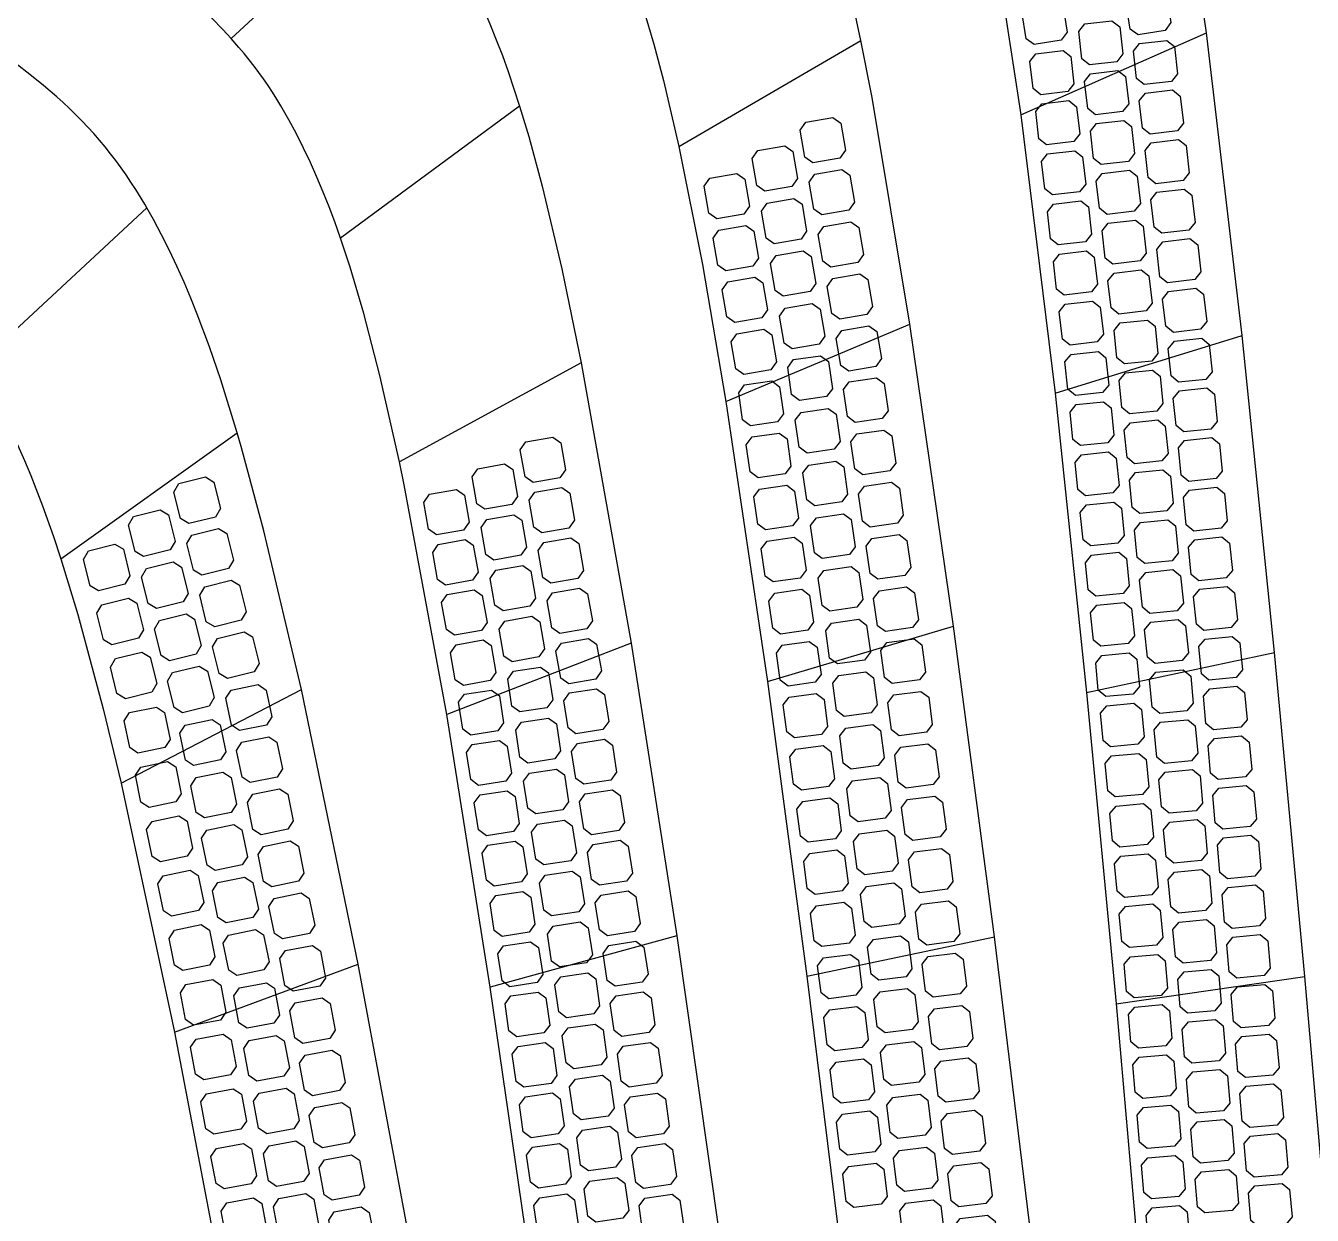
# Model space of a CAD drawing. Header units: millimetres. Extents: x 19106 to 24547, y 13072 to 17462.
# Drawn here: x 21393.2 to 21783.2, y 15578.8 to 15939.3 of the extents above; entities that cross this region are included whole.
import ezdxf

# ---------------------------------------------------------------- set-up
doc = ezdxf.new("R2010")
doc.units = ezdxf.units.MM
doc.header["$LTSCALE"] = 100
doc.header["$MEASUREMENT"] = 0
doc.layers.add('Default', color=7, linetype='Continuous')
doc.layers.add('PV CELL', color=1, linetype='Continuous')

msp = doc.modelspace()

# ---------------------------------------------------------------- linework, layer by layer
at = {"layer": 'Default'}
for points in [[(21751.14, 15937.16), (21743.44, 15989.99), (21739.07, 16014.08), (21737.59, 16021.27)], [(21646.38, 15934.85), (21641.39, 15958.09), (21637.12, 15975.32), (21633.9, 15986.71), (21632.14, 15992.36), (21630.26, 15997.97), (21628.26, 16003.54), (21625.57, 16010.39)], [(21681.6, 15988.25), (21684.11, 15976.91), (21688.5, 15953.65), (21694.85, 15912.31)], [(21507.32, 15983.25), (21455.45, 15935.45)], [(21507.32, 15983.25), (21455.45, 15935.45)], [(21507.32, 15983.25), (21510.38, 15979.75), (21512.02, 15977.76), (21513.63, 15975.73), (21515.19, 15973.68), (21516.72, 15971.59), (21518.2, 15969.47), (21519.63, 15967.33), (21521.03, 15965.15), (21522.38, 15962.95), (21523.69, 15960.72), (21524.96, 15958.47), (21527.38, 15953.91), (21529.66, 15949.27), (21531.82, 15944.58), (21533.86, 15939.83), (21535.82, 15935.05), (21537.68, 15930.23), (21539.44, 15925.37), (21542.92, 15914.91)], [(21455.45, 15935.45), (21452.97, 15938.14), (21449.57, 15941.6), (21446.08, 15944.97), (21442.49, 15948.23), (21438.83, 15951.42), (21436.96, 15952.96), (21435.06, 15954.47), (21433.13, 15955.94), (21431.17, 15957.37), (21427.18, 15960.13), (21423.11, 15962.78), (21414.82, 15967.8), (21394.13, 15979.7)], [(21571.32, 15969.12), (21572.59, 15966.08), (21574.69, 15960.78), (21576.68, 15955.44), (21578.56, 15950.06), (21580.33, 15944.64), (21583.58, 15933.71), (21586.51, 15922.69), (21591.2, 15902.66)], [(21488.63, 15874.94), (21486.87, 15879.85), (21485.16, 15884.39), (21483.35, 15888.89), (21481.46, 15893.36), (21479.49, 15897.8), (21477.42, 15902.19), (21475.25, 15906.53), (21472.96, 15910.8), (21470.54, 15915.01), (21469.28, 15917.08), (21467.98, 15919.13), (21466.64, 15921.15), (21465.27, 15923.15), (21463.86, 15925.12), (21462.41, 15927.07), (21460.92, 15928.98), (21459.4, 15930.87), (21457.84, 15932.73), (21455.45, 15935.45)], [(21591.2, 15902.66), (21646.38, 15934.85)], [(21591.2, 15902.66), (21646.38, 15934.85)], [(21661.2, 15848.89), (21649.72, 15917.51), (21646.38, 15934.85)], [(21694.85, 15912.31), (21751.14, 15937.16)], [(21694.85, 15912.31), (21751.14, 15937.16)], [(21761.9, 15845.46), (21751.14, 15937.16)], [(21429.91, 15884.1), (21429.28, 15885.19), (21426.53, 15889.7), (21425.09, 15891.92), (21423.62, 15894.11), (21422.1, 15896.27), (21420.54, 15898.4), (21418.93, 15900.5), (21417.28, 15902.56), (21415.59, 15904.59), (21413.85, 15906.58), (21412.07, 15908.54), (21410.25, 15910.45), (21408.39, 15912.33), (21406.5, 15914.17), (21404.57, 15915.98), (21402.61, 15917.76), (21398.61, 15921.2), (21394.5, 15924.53), (21390.31, 15927.74)], [(21542.92, 15914.91), (21488.63, 15874.94)], [(21542.92, 15914.91), (21488.63, 15874.94)], [(21542.92, 15914.91), (21545.69, 15905.67), (21549.74, 15890.71), (21555.69, 15865.57), (21561.61, 15837.16)], [(21694.85, 15912.31), (21705.22, 15827.97)], [(21591.2, 15902.66), (21598.3, 15866.92), (21605.4, 15825.4)], [(21378.18, 15836.15), (21429.91, 15884.1)], [(21378.18, 15836.15), (21429.91, 15884.1)], [(21457.3, 15815.92), (21452.33, 15831.94), (21448.92, 15841.95), (21445.22, 15851.85), (21443.25, 15856.75), (21441.18, 15861.61), (21439.01, 15866.43), (21436.74, 15871.2), (21434.37, 15875.92), (21431.89, 15880.59), (21429.91, 15884.1)], [(21506.49, 15807.14), (21500.56, 15833.34), (21495.69, 15852.12), (21491.56, 15866.08), (21488.63, 15874.94)], [(21605.4, 15825.4), (21661.2, 15848.89)], [(21605.4, 15825.4), (21661.2, 15848.89)], [(21674.43, 15757.31), (21661.2, 15848.89)], [(21705.22, 15827.97), (21761.9, 15845.46)], [(21705.22, 15827.97), (21761.9, 15845.46)], [(21771.72, 15749.36), (21761.9, 15845.46)], [(21561.61, 15837.16), (21506.49, 15807.14)], [(21561.61, 15837.16), (21506.49, 15807.14)], [(21561.61, 15837.16), (21576.72, 15752.2)], [(21378.18, 15836.15), (21379.48, 15834), (21381.95, 15829.72), (21384.32, 15825.39), (21386.6, 15821), (21388.78, 15816.57), (21390.86, 15812.09), (21392.85, 15807.57), (21394.74, 15803.01), (21398.31, 15793.79), (21401.61, 15784.48), (21403.84, 15777.74)], [(21605.4, 15825.4), (21618.05, 15740.56)], [(21705.22, 15827.97), (21714.72, 15737.19)], [(21403.84, 15777.74), (21457.3, 15815.92)], [(21403.84, 15777.74), (21457.3, 15815.92)], [(21476.78, 15738.16), (21465.41, 15786.23), (21458.52, 15811.73), (21457.3, 15815.92)], [(21520.83, 15730.6), (21507.95, 15800.19), (21506.49, 15807.14)], [(21403.84, 15777.74), (21408.97, 15760.91), (21416.67, 15732.29), (21422.13, 15709.81)], [(21618.05, 15740.56), (21674.43, 15757.31)], [(21618.05, 15740.56), (21674.43, 15757.31)], [(21686.83, 15663.19), (21674.43, 15757.31)], [(21576.72, 15752.2), (21520.83, 15730.6)], [(21576.72, 15752.2), (21520.83, 15730.6)], [(21576.72, 15752.2), (21590.52, 15663.52)], [(21714.72, 15737.19), (21771.72, 15749.36)], [(21714.72, 15737.19), (21771.72, 15749.36)], [(21780.91, 15651.21), (21771.72, 15749.36)], [(21618.05, 15740.56), (21630, 15651.26)], [(21422.13, 15709.81), (21476.78, 15738.16)], [(21422.13, 15709.81), (21476.78, 15738.16)], [(21493.96, 15654.96), (21476.78, 15738.16)], [(21714.72, 15737.19), (21723.68, 15642.88)], [(21534.02, 15647.97), (21520.83, 15730.6)], [(21422.13, 15709.81), (21438.32, 15634.35)], [(21590.52, 15663.52), (21534.02, 15647.97)], [(21590.52, 15663.52), (21534.02, 15647.97)], [(21590.52, 15663.52), (21603.49, 15572.61)], [(21630, 15651.26), (21686.83, 15663.19)], [(21630, 15651.26), (21686.83, 15663.19)], [(21698.56, 15567.32), (21686.83, 15663.19)], [(21438.32, 15634.35), (21493.96, 15654.96)], [(21438.32, 15634.35), (21493.96, 15654.96)], [(21509.97, 15569.24), (21493.96, 15654.96)], [(21630, 15651.26), (21641.41, 15558.88)], [(21723.68, 15642.88), (21780.91, 15651.21)], [(21723.68, 15642.88), (21780.91, 15651.21)], [(21789.57, 15551.61), (21780.91, 15651.21)], [(21546.51, 15561.61), (21534.02, 15647.97)], [(21723.68, 15642.88), (21732.18, 15545.96)], [(21438.32, 15634.35), (21453.56, 15554.38)]]:
    msp.add_lwpolyline(points, dxfattribs=at)
at = {"layer": 'PV CELL'}
for points in [[(21736.6, 15950.21), (21739.01, 15948.47), (21740.33, 15940.28), (21738.59, 15937.87), (21730.39, 15936.55), (21727.99, 15938.29), (21726.66, 15946.48), (21728.4, 15948.89), (21736.6, 15950.21)], [(21705.11, 15947.28), (21707.51, 15945.54), (21708.83, 15937.35), (21707.1, 15934.94), (21698.9, 15933.62), (21696.49, 15935.36), (21695.17, 15943.55), (21696.91, 15945.96), (21705.11, 15947.28)], [(21722.46, 15940.8), (21724.79, 15938.96), (21725.76, 15930.72), (21723.92, 15928.39), (21715.67, 15927.42), (21713.34, 15929.26), (21712.38, 15937.5), (21714.22, 15939.83), (21722.46, 15940.8)], [(21739.05, 15934.83), (21741.38, 15932.99), (21742.35, 15924.75), (21740.5, 15922.42), (21732.26, 15921.45), (21729.93, 15923.29), (21728.96, 15931.54), (21730.8, 15933.87), (21739.05, 15934.83)], [(21707.64, 15931.76), (21709.97, 15929.92), (21710.93, 15921.67), (21709.09, 15919.34), (21700.85, 15918.37), (21698.52, 15920.22), (21697.55, 15928.46), (21699.39, 15930.79), (21707.64, 15931.76)], [(21724.23, 15925.7), (21726.56, 15923.86), (21727.53, 15915.62), (21725.69, 15913.29), (21717.45, 15912.32), (21715.12, 15914.16), (21714.15, 15922.41), (21715.99, 15924.74), (21724.23, 15925.7)], [(21740.81, 15919.81), (21743.14, 15917.97), (21744.11, 15909.73), (21742.27, 15907.4), (21734.02, 15906.43), (21731.69, 15908.27), (21730.73, 15916.52), (21732.57, 15918.85), (21740.81, 15919.81)], [(21709.42, 15916.58), (21711.75, 15914.74), (21712.72, 15906.49), (21710.87, 15904.16), (21702.63, 15903.2), (21700.3, 15905.04), (21699.33, 15913.28), (21701.17, 15915.61), (21709.42, 15916.58)], [(21631.81, 15897.71), (21629.38, 15899.42), (21627.97, 15907.6), (21629.68, 15910.03), (21637.86, 15911.44), (21640.29, 15909.72), (21641.7, 15901.54), (21639.99, 15899.12), (21631.81, 15897.71)], [(21726, 15910.61), (21728.33, 15908.77), (21729.3, 15900.52), (21727.46, 15898.19), (21719.22, 15897.22), (21716.89, 15899.07), (21715.92, 15907.31), (21717.76, 15909.64), (21726, 15910.61)], [(21617.28, 15889.12), (21614.85, 15890.83), (21613.44, 15899.01), (21615.15, 15901.44), (21623.33, 15902.85), (21625.76, 15901.13), (21627.17, 15892.95), (21625.46, 15890.53), (21617.28, 15889.12)], [(21742.57, 15904.8), (21744.9, 15902.95), (21745.87, 15894.71), (21744.03, 15892.38), (21735.79, 15891.41), (21733.45, 15893.25), (21732.49, 15901.5), (21734.33, 15903.83), (21742.57, 15904.8)], [(21711.2, 15901.4), (21713.53, 15899.56), (21714.5, 15891.32), (21712.65, 15888.99), (21704.41, 15888.02), (21702.08, 15889.86), (21701.11, 15898.1), (21702.95, 15900.43), (21711.2, 15901.4)], [(21634.53, 15881.94), (21632.1, 15883.65), (21630.69, 15891.83), (21632.4, 15894.26), (21640.58, 15895.67), (21643.01, 15893.96), (21644.42, 15885.78), (21642.71, 15883.35), (21634.53, 15881.94)], [(21727.78, 15895.51), (21730.11, 15893.67), (21731.07, 15885.42), (21729.23, 15883.09), (21720.99, 15882.13), (21718.66, 15883.97), (21717.69, 15892.21), (21719.53, 15894.54), (21727.78, 15895.51)], [(21602.71, 15880.76), (21600.28, 15882.47), (21598.87, 15890.65), (21600.58, 15893.08), (21608.76, 15894.49), (21611.19, 15892.77), (21612.6, 15884.59), (21610.89, 15882.17), (21602.71, 15880.76)], [(21620.02, 15873.22), (21617.59, 15874.93), (21616.18, 15883.11), (21617.9, 15885.54), (21626.07, 15886.95), (21628.5, 15885.24), (21629.91, 15877.06), (21628.2, 15874.63), (21620.02, 15873.22)], [(21744.33, 15889.78), (21746.66, 15887.93), (21747.63, 15879.69), (21745.79, 15877.36), (21737.55, 15876.39), (21735.22, 15878.23), (21734.25, 15886.48), (21736.09, 15888.81), (21744.33, 15889.78)], [(21712.98, 15886.22), (21715.31, 15884.38), (21716.28, 15876.14), (21714.44, 15873.81), (21706.19, 15872.84), (21703.86, 15874.68), (21702.89, 15882.92), (21704.74, 15885.25), (21712.98, 15886.22)], [(21637.25, 15866.17), (21634.82, 15867.89), (21633.41, 15876.07), (21635.12, 15878.49), (21643.3, 15879.9), (21645.73, 15878.19), (21647.14, 15870.01), (21645.42, 15867.58), (21637.25, 15866.17)], [(21729.55, 15880.41), (21731.88, 15878.57), (21732.84, 15870.33), (21731, 15868), (21722.76, 15867.03), (21720.43, 15868.87), (21719.46, 15877.11), (21721.3, 15879.44), (21729.55, 15880.41)], [(21605.42, 15865.04), (21602.99, 15866.75), (21601.58, 15874.93), (21603.29, 15877.36), (21611.47, 15878.77), (21613.9, 15877.06), (21615.31, 15868.88), (21613.6, 15866.45), (21605.42, 15865.04)], [(21746.1, 15874.76), (21748.43, 15872.92), (21749.39, 15864.67), (21747.55, 15862.34), (21739.31, 15861.37), (21736.98, 15863.22), (21736.01, 15871.46), (21737.85, 15873.79), (21746.1, 15874.76)], [(21622.76, 15857.32), (21620.34, 15859.03), (21618.92, 15867.21), (21620.64, 15869.64), (21628.82, 15871.05), (21631.24, 15869.34), (21632.65, 15861.16), (21630.94, 15858.73), (21622.76, 15857.32)], [(21714.76, 15871.04), (21717.09, 15869.2), (21718.06, 15860.96), (21716.22, 15858.63), (21707.97, 15857.66), (21705.64, 15859.5), (21704.68, 15867.75), (21706.52, 15870.08), (21714.76, 15871.04)], [(21639.96, 15850.41), (21637.54, 15852.12), (21636.13, 15860.3), (21637.84, 15862.73), (21646.02, 15864.14), (21648.45, 15862.42), (21649.86, 15854.24), (21648.14, 15851.82), (21639.96, 15850.41)], [(21731.32, 15865.31), (21733.65, 15863.47), (21734.62, 15855.23), (21732.77, 15852.9), (21724.53, 15851.93), (21722.2, 15853.77), (21721.23, 15862.02), (21723.07, 15864.35), (21731.32, 15865.31)], [(21608.13, 15849.33), (21605.7, 15851.04), (21604.29, 15859.22), (21606.01, 15861.65), (21614.18, 15863.06), (21616.61, 15861.34), (21618.02, 15853.16), (21616.31, 15850.74), (21608.13, 15849.33)], [(21747.86, 15859.74), (21750.19, 15857.9), (21751.16, 15849.65), (21749.31, 15847.32), (21741.07, 15846.36), (21738.74, 15848.2), (21737.77, 15856.44), (21739.61, 15858.77), (21747.86, 15859.74)], [(21716.54, 15855.86), (21718.87, 15854.02), (21719.84, 15845.78), (21718, 15843.45), (21709.75, 15842.48), (21707.42, 15844.32), (21706.46, 15852.57), (21708.3, 15854.9), (21716.54, 15855.86)], [(21625.5, 15841.42), (21623.08, 15843.13), (21621.67, 15851.31), (21623.38, 15853.74), (21631.56, 15855.15), (21633.99, 15853.44), (21635.4, 15845.26), (21633.68, 15842.83), (21625.5, 15841.42)], [(21642.68, 15834.64), (21640.26, 15836.35), (21638.85, 15844.53), (21640.56, 15846.96), (21648.74, 15848.37), (21651.17, 15846.66), (21652.58, 15838.48), (21650.86, 15836.05), (21642.68, 15834.64)], [(21733.22, 15850.07), (21735.52, 15848.2), (21736.37, 15839.94), (21734.49, 15837.64), (21726.24, 15836.8), (21723.93, 15838.67), (21723.09, 15846.93), (21724.97, 15849.23), (21733.22, 15850.07)], [(21610.84, 15833.61), (21608.41, 15835.33), (21607, 15843.5), (21608.72, 15845.93), (21616.89, 15847.34), (21619.32, 15845.63), (21620.73, 15837.45), (21619.02, 15835.02), (21610.84, 15833.61)], [(21749.65, 15844.56), (21751.95, 15842.69), (21752.79, 15834.43), (21750.92, 15832.13), (21742.66, 15831.29), (21740.36, 15833.16), (21739.51, 15841.42), (21741.39, 15843.72), (21749.65, 15844.56)], [(21718.34, 15840.53), (21720.64, 15838.66), (21721.48, 15830.4), (21719.61, 15828.1), (21711.35, 15827.25), (21709.05, 15829.13), (21708.2, 15837.39), (21710.08, 15839.69), (21718.34, 15840.53)], [(21627.72, 15825.73), (21625.34, 15827.51), (21624.16, 15835.72), (21625.93, 15838.1), (21634.15, 15839.29), (21636.53, 15837.51), (21637.71, 15829.29), (21635.94, 15826.92), (21627.72, 15825.73)], [(21644.63, 15819.04), (21642.25, 15820.82), (21641.06, 15829.03), (21642.84, 15831.41), (21651.06, 15832.6), (21653.44, 15830.82), (21654.62, 15822.61), (21652.84, 15820.23), (21644.63, 15819.04)], [(21734.77, 15834.95), (21737.07, 15833.08), (21737.91, 15824.82), (21736.04, 15822.52), (21727.78, 15821.67), (21725.48, 15823.55), (21724.63, 15831.81), (21726.51, 15834.11), (21734.77, 15834.95)], [(21612.89, 15818.08), (21610.51, 15819.86), (21609.32, 15828.07), (21611.1, 15830.45), (21619.31, 15831.64), (21621.69, 15829.86), (21622.88, 15821.65), (21621.1, 15819.27), (21612.89, 15818.08)], [(21751.18, 15829.52), (21753.48, 15827.64), (21754.33, 15819.39), (21752.45, 15817.08), (21744.19, 15816.24), (21741.89, 15818.12), (21741.05, 15826.37), (21742.92, 15828.68), (21751.18, 15829.52)], [(21719.89, 15825.33), (21722.19, 15823.45), (21723.04, 15815.2), (21721.16, 15812.89), (21712.9, 15812.05), (21710.6, 15813.93), (21709.76, 15822.18), (21711.63, 15824.48), (21719.89, 15825.33)], [(21630.03, 15809.76), (21627.65, 15811.54), (21626.46, 15819.75), (21628.24, 15822.13), (21636.46, 15823.32), (21638.83, 15821.54), (21640.02, 15813.33), (21638.24, 15810.95), (21630.03, 15809.76)], [(21646.92, 15803.21), (21644.54, 15804.98), (21643.35, 15813.2), (21645.13, 15815.58), (21653.34, 15816.76), (21655.72, 15814.99), (21656.91, 15806.77), (21655.13, 15804.39), (21646.92, 15803.21)], [(21736.31, 15819.83), (21738.61, 15817.95), (21739.46, 15809.7), (21737.58, 15807.39), (21729.32, 15806.55), (21727.02, 15808.43), (21726.18, 15816.68), (21728.05, 15818.99), (21736.31, 15819.83)], [(21546.97, 15800.86), (21544.54, 15802.56), (21543.08, 15810.73), (21544.78, 15813.17), (21552.96, 15814.62), (21555.39, 15812.92), (21556.84, 15804.75), (21555.14, 15802.31), (21546.97, 15800.86)], [(21615.17, 15802.3), (21612.79, 15804.07), (21611.6, 15812.29), (21613.38, 15814.67), (21621.59, 15815.85), (21623.97, 15814.08), (21625.16, 15805.86), (21623.38, 15803.48), (21615.17, 15802.3)], [(21752.72, 15814.48), (21755.02, 15812.6), (21755.86, 15804.34), (21753.99, 15802.04), (21745.73, 15801.2), (21743.43, 15803.07), (21742.59, 15811.33), (21744.46, 15813.63), (21752.72, 15814.48)], [(21721.44, 15810.12), (21723.75, 15808.25), (21724.59, 15799.99), (21722.71, 15797.69), (21714.46, 15796.85), (21712.15, 15798.72), (21711.31, 15806.98), (21713.19, 15809.28), (21721.44, 15810.12)], [(21532.39, 15792.75), (21529.95, 15794.45), (21528.5, 15802.63), (21530.2, 15805.06), (21538.37, 15806.51), (21540.81, 15804.81), (21542.26, 15796.64), (21540.56, 15794.21), (21532.39, 15792.75)], [(21632.34, 15793.79), (21629.96, 15795.57), (21628.77, 15803.79), (21630.55, 15806.17), (21638.76, 15807.35), (21641.14, 15805.57), (21642.33, 15797.36), (21640.55, 15794.98), (21632.34, 15793.79)], [(21447.67, 15802.54), (21450.22, 15801.01), (21452.24, 15792.96), (21450.71, 15790.41), (21442.66, 15788.4), (21440.11, 15789.92), (21438.09, 15797.97), (21439.62, 15800.52), (21447.67, 15802.54)], [(21737.86, 15804.71), (21740.16, 15802.83), (21741, 15794.57), (21739.13, 15792.27), (21730.87, 15791.43), (21728.57, 15793.3), (21727.72, 15801.56), (21729.6, 15803.86), (21737.86, 15804.71)], [(21517.74, 15784.99), (21515.31, 15786.69), (21513.86, 15794.86), (21515.56, 15797.3), (21523.73, 15798.75), (21526.16, 15797.05), (21527.62, 15788.88), (21525.92, 15786.45), (21517.74, 15784.99)], [(21549.69, 15785.61), (21547.25, 15787.31), (21545.8, 15795.48), (21547.5, 15797.92), (21555.67, 15799.37), (21558.1, 15797.67), (21559.56, 15789.5), (21557.86, 15787.06), (21549.69, 15785.61)], [(21617.45, 15786.51), (21615.07, 15788.29), (21613.88, 15796.51), (21615.66, 15798.89), (21623.87, 15800.07), (21626.25, 15798.29), (21627.44, 15790.08), (21625.66, 15787.7), (21617.45, 15786.51)], [(21649.2, 15787.37), (21646.83, 15789.15), (21645.64, 15797.36), (21647.42, 15799.74), (21655.63, 15800.93), (21658.01, 15799.15), (21659.2, 15790.94), (21657.42, 15788.56), (21649.2, 15787.37)], [(21754.25, 15799.43), (21756.56, 15797.56), (21757.4, 15789.3), (21755.52, 15787), (21747.27, 15786.15), (21744.96, 15788.03), (21744.12, 15796.29), (21746, 15798.59), (21754.25, 15799.43)], [(21723, 15794.92), (21725.3, 15793.05), (21726.14, 15784.79), (21724.27, 15782.49), (21716.01, 15781.64), (21713.71, 15783.52), (21712.86, 15791.78), (21714.74, 15794.08), (21723, 15794.92)], [(21433.91, 15792.55), (21436.45, 15791.03), (21438.47, 15782.98), (21436.94, 15780.43), (21428.89, 15778.41), (21426.35, 15779.94), (21424.33, 15787.99), (21425.86, 15790.54), (21433.91, 15792.55)], [(21535.13, 15777.36), (21532.69, 15779.05), (21531.24, 15787.23), (21532.94, 15789.66), (21541.11, 15791.12), (21543.55, 15789.42), (21545, 15781.24), (21543.3, 15778.81), (21535.13, 15777.36)], [(21634.64, 15777.83), (21632.26, 15779.6), (21631.08, 15787.82), (21632.85, 15790.2), (21641.07, 15791.38), (21643.45, 15789.61), (21644.64, 15781.39), (21642.86, 15779.01), (21634.64, 15777.83)], [(21739.4, 15789.59), (21741.7, 15787.71), (21742.55, 15779.45), (21740.67, 15777.15), (21732.41, 15776.31), (21730.11, 15778.18), (21729.27, 15786.44), (21731.14, 15788.74), (21739.4, 15789.59)], [(21451.59, 15786.91), (21454.13, 15785.38), (21456.15, 15777.33), (21454.62, 15774.78), (21446.57, 15772.76), (21444.03, 15774.29), (21442.01, 15782.34), (21443.54, 15784.89), (21451.59, 15786.91)], [(21420.25, 15782.14), (21422.8, 15780.62), (21424.81, 15772.57), (21423.29, 15770.02), (21415.24, 15768), (21412.69, 15769.53), (21410.67, 15777.58), (21412.2, 15780.13), (21420.25, 15782.14)], [(21520.45, 15769.79), (21518.01, 15771.49), (21516.56, 15779.66), (21518.26, 15782.1), (21526.43, 15783.55), (21528.87, 15781.85), (21530.32, 15773.68), (21528.62, 15771.25), (21520.45, 15769.79)], [(21552.4, 15770.36), (21549.96, 15772.06), (21548.51, 15780.23), (21550.21, 15782.67), (21558.38, 15784.12), (21560.82, 15782.42), (21562.27, 15774.25), (21560.57, 15771.81), (21552.4, 15770.36)], [(21619.73, 15770.73), (21617.35, 15772.51), (21616.16, 15780.72), (21617.94, 15783.1), (21626.15, 15784.29), (21628.53, 15782.51), (21629.72, 15774.3), (21627.94, 15771.92), (21619.73, 15770.73)], [(21651.49, 15771.54), (21649.11, 15773.31), (21647.93, 15781.53), (21649.71, 15783.91), (21657.92, 15785.09), (21660.3, 15783.32), (21661.49, 15775.1), (21659.71, 15772.72), (21651.49, 15771.54)], [(21755.79, 15784.39), (21758.09, 15782.51), (21758.94, 15774.25), (21757.06, 15771.95), (21748.8, 15771.11), (21746.5, 15772.98), (21745.66, 15781.24), (21747.53, 15783.54), (21755.79, 15784.39)], [(21724.55, 15779.72), (21726.85, 15777.84), (21727.69, 15769.58), (21725.82, 15767.28), (21717.56, 15766.44), (21715.26, 15768.31), (21714.42, 15776.57), (21716.29, 15778.87), (21724.55, 15779.72)], [(21437.86, 15776.79), (21440.4, 15775.26), (21442.42, 15767.21), (21440.89, 15764.67), (21432.84, 15762.65), (21430.29, 15764.18), (21428.28, 15772.23), (21429.8, 15774.77), (21437.86, 15776.79)], [(21537.87, 15761.96), (21535.43, 15763.66), (21533.98, 15771.83), (21535.68, 15774.26), (21543.85, 15775.72), (21546.28, 15774.02), (21547.74, 15765.85), (21546.04, 15763.41), (21537.87, 15761.96)], [(21636.95, 15761.86), (21634.57, 15763.64), (21633.38, 15771.85), (21635.16, 15774.23), (21643.38, 15775.42), (21645.76, 15773.64), (21646.94, 15765.42), (21645.16, 15763.05), (21636.95, 15761.86)], [(21740.94, 15774.46), (21743.25, 15772.59), (21744.09, 15764.33), (21742.21, 15762.03), (21733.96, 15761.18), (21731.66, 15763.06), (21730.81, 15771.32), (21732.69, 15773.62), (21740.94, 15774.46)], [(21455.5, 15771.27), (21458.05, 15769.75), (21460.07, 15761.69), (21458.54, 15759.15), (21450.49, 15757.13), (21447.94, 15758.66), (21445.93, 15766.71), (21447.45, 15769.26), (21455.5, 15771.27)], [(21523.15, 15754.59), (21520.72, 15756.29), (21519.26, 15764.46), (21520.96, 15766.9), (21529.13, 15768.35), (21531.57, 15766.65), (21533.02, 15758.48), (21531.32, 15756.05), (21523.15, 15754.59)], [(21555.11, 15755.11), (21552.67, 15756.81), (21551.22, 15764.98), (21552.92, 15767.41), (21561.09, 15768.87), (21563.53, 15767.17), (21564.98, 15759), (21563.28, 15756.56), (21555.11, 15755.11)], [(21622.01, 15754.95), (21619.63, 15756.73), (21618.44, 15764.94), (21620.22, 15767.32), (21628.43, 15768.51), (21630.81, 15766.73), (21632, 15758.51), (21630.22, 15756.13), (21622.01, 15754.95)], [(21653.78, 15755.7), (21651.4, 15757.48), (21650.21, 15765.69), (21651.99, 15768.07), (21660.21, 15769.26), (21662.59, 15767.48), (21663.77, 15759.27), (21661.99, 15756.89), (21653.78, 15755.7)], [(21757.33, 15769.34), (21759.63, 15767.47), (21760.47, 15759.21), (21758.6, 15756.91), (21750.34, 15756.07), (21748.04, 15757.94), (21747.19, 15766.2), (21749.07, 15768.5), (21757.33, 15769.34)], [(21424.34, 15765.82), (21426.88, 15764.3), (21428.9, 15756.25), (21427.37, 15753.7), (21419.32, 15751.68), (21416.78, 15753.21), (21414.76, 15761.26), (21416.29, 15763.81), (21424.34, 15765.82)], [(21726.1, 15764.51), (21728.4, 15762.64), (21729.25, 15754.38), (21727.37, 15752.08), (21719.11, 15751.24), (21716.81, 15753.11), (21715.97, 15761.37), (21717.84, 15763.67), (21726.1, 15764.51)], [(21441.8, 15761.03), (21444.35, 15759.5), (21446.37, 15751.45), (21444.84, 15748.9), (21436.79, 15746.88), (21434.24, 15748.41), (21432.23, 15756.46), (21433.75, 15759.01), (21441.8, 15761.03)], [(21540.61, 15746.56), (21538.17, 15748.26), (21536.72, 15756.43), (21538.42, 15758.87), (21546.59, 15760.32), (21549.02, 15758.62), (21550.48, 15750.45), (21548.78, 15748.01), (21540.61, 15746.56)], [(21639.26, 15745.89), (21636.88, 15747.67), (21635.69, 15755.88), (21637.47, 15758.26), (21645.68, 15759.45), (21648.06, 15757.67), (21649.25, 15749.46), (21647.47, 15747.08), (21639.26, 15745.89)], [(21742.49, 15759.34), (21744.79, 15757.46), (21745.63, 15749.21), (21743.76, 15746.91), (21735.5, 15746.06), (21733.2, 15747.94), (21732.36, 15756.19), (21734.23, 15758.5), (21742.49, 15759.34)], [(21459.42, 15755.64), (21461.97, 15754.11), (21463.98, 15746.06), (21462.46, 15743.51), (21454.41, 15741.5), (21451.86, 15743.02), (21449.84, 15751.08), (21451.37, 15753.62), (21459.42, 15755.64)], [(21525.85, 15739.39), (21523.42, 15741.09), (21521.97, 15749.26), (21523.67, 15751.7), (21531.84, 15753.15), (21534.27, 15751.45), (21535.73, 15743.28), (21534.03, 15740.85), (21525.85, 15739.39)], [(21557.82, 15739.86), (21555.39, 15741.56), (21553.93, 15749.73), (21555.63, 15752.16), (21563.81, 15753.62), (21566.24, 15751.92), (21567.69, 15743.75), (21565.99, 15741.31), (21557.82, 15739.86)], [(21624.29, 15739.16), (21621.91, 15740.94), (21620.72, 15749.16), (21622.5, 15751.54), (21630.71, 15752.72), (21633.09, 15750.94), (21634.28, 15742.73), (21632.5, 15740.35), (21624.29, 15739.16)], [(21655.87, 15739.97), (21653.51, 15741.78), (21652.43, 15750.01), (21654.24, 15752.36), (21662.46, 15753.45), (21664.82, 15751.64), (21665.9, 15743.41), (21664.1, 15741.05), (21655.87, 15739.97)], [(21758.92, 15754.22), (21761.21, 15752.32), (21761.98, 15744.06), (21760.09, 15741.77), (21751.82, 15741), (21749.54, 15742.89), (21748.76, 15751.16), (21750.66, 15753.44), (21758.92, 15754.22)], [(21428.43, 15749.5), (21430.97, 15747.98), (21432.99, 15739.93), (21431.46, 15737.38), (21423.41, 15735.36), (21420.86, 15736.89), (21418.85, 15744.94), (21420.37, 15747.49), (21428.43, 15749.5)], [(21727.7, 15749.23), (21729.98, 15747.33), (21730.76, 15739.07), (21728.86, 15736.78), (21720.6, 15736.01), (21718.31, 15737.9), (21717.54, 15746.17), (21719.43, 15748.45), (21727.7, 15749.23)], [(21445.75, 15745.26), (21448.3, 15743.74), (21450.32, 15735.69), (21448.79, 15733.14), (21440.74, 15731.12), (21438.19, 15732.65), (21436.18, 15740.7), (21437.7, 15743.25), (21445.75, 15745.26)], [(21542.98, 15731.33), (21540.59, 15733.08), (21539.31, 15741.28), (21541.06, 15743.68), (21549.26, 15744.96), (21551.66, 15743.2), (21552.94, 15735), (21551.19, 15732.6), (21542.98, 15731.33)], [(21641.27, 15730.01), (21638.91, 15731.82), (21637.82, 15740.05), (21639.63, 15742.41), (21647.86, 15743.49), (21650.22, 15741.68), (21651.3, 15733.45), (21649.49, 15731.1), (21641.27, 15730.01)], [(21744.02, 15744.13), (21746.31, 15742.23), (21747.08, 15733.97), (21745.19, 15731.68), (21736.92, 15730.91), (21734.64, 15732.8), (21733.86, 15741.07), (21735.76, 15743.36), (21744.02, 15744.13)], [(21463.62, 15739.63), (21466.1, 15737.99), (21467.78, 15729.87), (21466.15, 15727.38), (21458.02, 15725.71), (21455.54, 15727.34), (21453.86, 15735.47), (21455.49, 15737.95), (21463.62, 15739.63)], [(21760.33, 15739.16), (21762.62, 15737.27), (21763.39, 15729), (21761.5, 15726.72), (21753.23, 15725.94), (21750.95, 15727.84), (21750.17, 15736.1), (21752.07, 15738.39), (21760.33, 15739.16)], [(21528.1, 15724.34), (21525.71, 15726.1), (21524.43, 15734.3), (21526.18, 15736.7), (21534.38, 15737.97), (21536.78, 15736.22), (21538.06, 15728.02), (21536.3, 15725.62), (21528.1, 15724.34)], [(21559.98, 15724.74), (21557.58, 15726.49), (21556.3, 15734.69), (21558.05, 15737.09), (21566.26, 15738.37), (21568.65, 15736.62), (21569.93, 15728.42), (21568.18, 15726.02), (21559.98, 15724.74)], [(21626.21, 15723.46), (21623.86, 15725.27), (21622.77, 15733.5), (21624.58, 15735.86), (21632.81, 15736.94), (21635.17, 15735.13), (21636.25, 15726.9), (21634.44, 15724.55), (21626.21, 15723.46)], [(21657.96, 15724.11), (21655.6, 15725.91), (21654.52, 15734.14), (21656.32, 15736.5), (21664.55, 15737.58), (21666.91, 15735.78), (21667.99, 15727.55), (21666.19, 15725.19), (21657.96, 15724.11)], [(21432.81, 15732.8), (21435.29, 15731.17), (21436.97, 15723.04), (21435.33, 15720.56), (21427.21, 15718.88), (21424.72, 15720.52), (21423.05, 15728.64), (21424.68, 15731.13), (21432.81, 15732.8)], [(21729.12, 15734.01), (21731.41, 15732.12), (21732.18, 15723.85), (21730.29, 15721.57), (21722.02, 15720.79), (21719.74, 15722.69), (21718.96, 15730.95), (21720.86, 15733.24), (21729.12, 15734.01)], [(21449.69, 15729.05), (21452.17, 15727.42), (21453.85, 15719.29), (21452.22, 15716.81), (21444.09, 15715.13), (21441.61, 15716.76), (21439.93, 15724.89), (21441.56, 15727.37), (21449.69, 15729.05)], [(21545.39, 15715.87), (21542.99, 15717.63), (21541.71, 15725.83), (21543.47, 15728.23), (21551.67, 15729.5), (21554.07, 15727.75), (21555.34, 15719.55), (21553.59, 15717.15), (21545.39, 15715.87)], [(21643.37, 15714.02), (21641.02, 15715.83), (21639.93, 15724.06), (21641.74, 15726.41), (21649.97, 15727.5), (21652.32, 15725.69), (21653.41, 15717.46), (21651.6, 15715.1), (21643.37, 15714.02)], [(21745.44, 15728.99), (21747.72, 15727.1), (21748.5, 15718.84), (21746.6, 15716.55), (21738.34, 15715.77), (21736.05, 15717.67), (21735.28, 15725.93), (21737.17, 15728.22), (21745.44, 15728.99)], [(21466.88, 15723.84), (21469.36, 15722.21), (21471.04, 15714.08), (21469.41, 15711.6), (21461.28, 15709.92), (21458.8, 15711.56), (21457.12, 15719.68), (21458.75, 15722.17), (21466.88, 15723.84)], [(21761.74, 15724.1), (21764.03, 15722.21), (21764.8, 15713.95), (21762.91, 15711.66), (21754.64, 15710.89), (21752.36, 15712.78), (21751.58, 15721.04), (21753.48, 15723.33), (21761.74, 15724.1)], [(21530.48, 15709.09), (21528.08, 15710.84), (21526.8, 15719.04), (21528.56, 15721.44), (21536.76, 15722.72), (21539.15, 15720.96), (21540.43, 15712.76), (21538.68, 15710.37), (21530.48, 15709.09)], [(21562.36, 15709.44), (21559.96, 15711.19), (21558.68, 15719.39), (21560.44, 15721.79), (21568.64, 15723.06), (21571.04, 15721.31), (21572.31, 15713.11), (21570.56, 15710.71), (21562.36, 15709.44)], [(21628.3, 15707.65), (21625.94, 15709.46), (21624.86, 15717.69), (21626.66, 15720.05), (21634.89, 15721.13), (21637.25, 15719.32), (21638.33, 15711.09), (21636.53, 15708.74), (21628.3, 15707.65)], [(21660.05, 15708.24), (21657.69, 15710.05), (21656.61, 15718.28), (21658.41, 15720.64), (21666.64, 15721.72), (21669, 15719.91), (21670.08, 15711.69), (21668.28, 15709.33), (21660.05, 15708.24)], [(21436.21, 15716.33), (21438.69, 15714.7), (21440.37, 15706.57), (21438.74, 15704.09), (21430.61, 15702.41), (21428.13, 15704.04), (21426.45, 15712.17), (21428.08, 15714.65), (21436.21, 15716.33)], [(21730.55, 15718.8), (21732.83, 15716.9), (21733.61, 15708.64), (21731.71, 15706.35), (21723.45, 15705.58), (21721.16, 15707.47), (21720.39, 15715.74), (21722.28, 15718.02), (21730.55, 15718.8)], [(21452.98, 15713.14), (21455.46, 15711.5), (21457.14, 15703.38), (21455.51, 15700.89), (21447.38, 15699.22), (21444.9, 15700.85), (21443.22, 15708.98), (21444.85, 15711.46), (21452.98, 15713.14)], [(21547.79, 15700.42), (21545.4, 15702.17), (21544.12, 15710.37), (21545.87, 15712.77), (21554.07, 15714.05), (21556.47, 15712.3), (21557.75, 15704.09), (21556, 15701.7), (21547.79, 15700.42)], [(21645.48, 15698.02), (21643.12, 15699.83), (21642.04, 15708.06), (21643.85, 15710.42), (21652.08, 15711.5), (21654.43, 15709.69), (21655.52, 15701.46), (21653.71, 15699.11), (21645.48, 15698.02)], [(21746.86, 15713.86), (21749.14, 15711.96), (21749.92, 15703.7), (21748.02, 15701.41), (21739.76, 15700.64), (21737.47, 15702.54), (21736.7, 15710.8), (21738.59, 15713.09), (21746.86, 15713.86)], [(21470.14, 15708.06), (21472.62, 15706.43), (21474.3, 15698.3), (21472.66, 15695.82), (21464.54, 15694.14), (21462.05, 15695.77), (21460.38, 15703.9), (21462.01, 15706.38), (21470.14, 15708.06)], [(21564.74, 15694.13), (21562.34, 15695.88), (21561.07, 15704.08), (21562.82, 15706.48), (21571.02, 15707.76), (21573.42, 15706.01), (21574.7, 15697.8), (21572.94, 15695.41), (21564.74, 15694.13)], [(21763.15, 15709.05), (21765.44, 15707.15), (21766.21, 15698.89), (21764.32, 15696.6), (21756.05, 15695.83), (21753.77, 15697.72), (21752.99, 15705.99), (21754.89, 15708.27), (21763.15, 15709.05)], [(21532.85, 15693.83), (21530.45, 15695.59), (21529.18, 15703.79), (21530.93, 15706.19), (21539.13, 15707.46), (21541.53, 15705.71), (21542.81, 15697.51), (21541.05, 15695.11), (21532.85, 15693.83)], [(21630.38, 15691.84), (21628.02, 15693.65), (21626.94, 15701.88), (21628.75, 15704.24), (21636.98, 15705.32), (21639.33, 15703.51), (21640.42, 15695.28), (21638.61, 15692.93), (21630.38, 15691.84)], [(21662.14, 15692.38), (21659.78, 15694.19), (21658.7, 15702.42), (21660.5, 15704.78), (21668.73, 15705.86), (21671.09, 15704.05), (21672.17, 15695.82), (21670.36, 15693.47), (21662.14, 15692.38)], [(21439.61, 15699.85), (21442.09, 15698.22), (21443.77, 15690.09), (21442.14, 15687.61), (21434.01, 15685.93), (21431.53, 15687.56), (21429.85, 15695.69), (21431.48, 15698.17), (21439.61, 15699.85)], [(21731.97, 15703.58), (21734.26, 15701.68), (21735.03, 15693.42), (21733.14, 15691.13), (21724.87, 15690.36), (21722.59, 15692.26), (21721.81, 15700.52), (21723.71, 15702.81), (21731.97, 15703.58)], [(21456.26, 15697.22), (21458.75, 15695.59), (21460.42, 15687.46), (21458.79, 15684.98), (21450.66, 15683.3), (21448.18, 15684.93), (21446.5, 15693.06), (21448.14, 15695.54), (21456.26, 15697.22)], [(21550.2, 15684.97), (21547.8, 15686.72), (21546.53, 15694.92), (21548.28, 15697.32), (21556.48, 15698.59), (21558.88, 15696.84), (21560.15, 15688.64), (21558.4, 15686.24), (21550.2, 15684.97)], [(21748.27, 15698.72), (21750.56, 15696.83), (21751.33, 15688.57), (21749.44, 15686.28), (21741.17, 15685.51), (21738.89, 15687.4), (21738.11, 15695.66), (21740.01, 15697.95), (21748.27, 15698.72)], [(21473.4, 15692.28), (21475.88, 15690.65), (21477.55, 15682.52), (21475.92, 15680.04), (21467.79, 15678.36), (21465.31, 15679.99), (21463.63, 15688.12), (21465.27, 15690.6), (21473.4, 15692.28)], [(21535.23, 15678.58), (21532.83, 15680.33), (21531.55, 15688.53), (21533.3, 15690.93), (21541.51, 15692.21), (21543.9, 15690.45), (21545.18, 15682.25), (21543.43, 15679.86), (21535.23, 15678.58)], [(21567.12, 15678.82), (21564.73, 15680.58), (21563.45, 15688.78), (21565.2, 15691.18), (21573.4, 15692.45), (21575.8, 15690.7), (21577.08, 15682.5), (21575.33, 15680.1), (21567.12, 15678.82)], [(21647.59, 15682.03), (21645.23, 15683.84), (21644.15, 15692.07), (21645.95, 15694.42), (21654.18, 15695.51), (21656.54, 15693.7), (21657.62, 15685.47), (21655.81, 15683.11), (21647.59, 15682.03)], [(21764.56, 15693.99), (21766.85, 15692.1), (21767.62, 15683.83), (21765.73, 15681.55), (21757.46, 15680.77), (21755.18, 15682.67), (21754.4, 15690.93), (21756.3, 15693.22), (21764.56, 15693.99)], [(21632.46, 15676.03), (21630.11, 15677.84), (21629.02, 15686.07), (21630.83, 15688.43), (21639.06, 15689.51), (21641.41, 15687.7), (21642.5, 15679.47), (21640.69, 15677.12), (21632.46, 15676.03)], [(21664.23, 15676.52), (21661.87, 15678.33), (21660.79, 15686.56), (21662.59, 15688.91), (21670.82, 15690), (21673.18, 15688.19), (21674.26, 15679.96), (21672.45, 15677.6), (21664.23, 15676.52)], [(21733.4, 15688.36), (21735.68, 15686.47), (21736.46, 15678.2), (21734.56, 15675.92), (21726.3, 15675.14), (21724.01, 15677.04), (21723.24, 15685.3), (21725.13, 15687.59), (21733.4, 15688.36)], [(21443.01, 15683.37), (21445.49, 15681.74), (21447.17, 15673.61), (21445.54, 15671.13), (21437.41, 15669.45), (21434.93, 15671.08), (21433.25, 15679.21), (21434.88, 15681.69), (21443.01, 15683.37)], [(21459.55, 15681.31), (21462.03, 15679.67), (21463.71, 15671.55), (21462.08, 15669.06), (21453.95, 15667.39), (21451.47, 15669.02), (21449.79, 15677.15), (21451.42, 15679.63), (21459.55, 15681.31)], [(21552.61, 15669.51), (21550.21, 15671.26), (21548.93, 15679.47), (21550.68, 15681.86), (21558.88, 15683.14), (21561.28, 15681.39), (21562.56, 15673.19), (21560.81, 15670.79), (21552.61, 15669.51)], [(21749.69, 15683.59), (21751.98, 15681.69), (21752.75, 15673.43), (21750.85, 15671.14), (21742.59, 15670.37), (21740.3, 15672.27), (21739.53, 15680.53), (21741.43, 15682.82), (21749.69, 15683.59)], [(21476.65, 15676.5), (21479.14, 15674.86), (21480.81, 15666.74), (21479.18, 15664.25), (21471.05, 15662.58), (21468.57, 15664.21), (21466.89, 15672.34), (21468.53, 15674.82), (21476.65, 15676.5)], [(21537.6, 15663.32), (21535.2, 15665.08), (21533.93, 15673.28), (21535.68, 15675.67), (21543.88, 15676.95), (21546.28, 15675.2), (21547.55, 15667), (21545.8, 15664.6), (21537.6, 15663.32)], [(21569.51, 15663.52), (21567.11, 15665.27), (21565.83, 15673.47), (21567.58, 15675.87), (21575.79, 15677.15), (21578.18, 15675.39), (21579.46, 15667.19), (21577.71, 15664.79), (21569.51, 15663.52)], [(21649.69, 15666.03), (21647.34, 15667.84), (21646.25, 15676.07), (21648.06, 15678.43), (21656.29, 15679.51), (21658.65, 15677.7), (21659.73, 15669.47), (21657.92, 15667.12), (21649.69, 15666.03)], [(21765.97, 15678.94), (21768.26, 15677.04), (21769.03, 15668.78), (21767.14, 15666.49), (21758.87, 15665.72), (21756.59, 15667.61), (21755.81, 15675.88), (21757.71, 15678.16), (21765.97, 15678.94)], [(21634.54, 15660.22), (21632.19, 15662.03), (21631.1, 15670.26), (21632.91, 15672.62), (21641.14, 15673.7), (21643.5, 15671.89), (21644.58, 15663.66), (21642.77, 15661.31), (21634.54, 15660.22)], [(21666.31, 15660.66), (21663.96, 15662.47), (21662.87, 15670.69), (21664.68, 15673.05), (21672.91, 15674.14), (21675.27, 15672.33), (21676.35, 15664.1), (21674.54, 15661.74), (21666.31, 15660.66)], [(21734.82, 15673.15), (21737.11, 15671.25), (21737.88, 15662.99), (21735.99, 15660.7), (21727.72, 15659.93), (21725.43, 15661.82), (21724.66, 15670.09), (21726.56, 15672.37), (21734.82, 15673.15)], [(21446.41, 15666.9), (21448.9, 15665.26), (21450.57, 15657.14), (21448.94, 15654.65), (21440.81, 15652.98), (21438.33, 15654.61), (21436.65, 15662.74), (21438.29, 15665.22), (21446.41, 15666.9)], [(21462.84, 15665.39), (21465.32, 15663.76), (21467, 15655.63), (21465.36, 15653.15), (21457.24, 15651.47), (21454.75, 15653.1), (21453.08, 15661.23), (21454.71, 15663.71), (21462.84, 15665.39)], [(21555.01, 15654.06), (21552.61, 15655.81), (21551.34, 15664.01), (21553.09, 15666.41), (21561.29, 15667.69), (21563.69, 15665.93), (21564.96, 15657.73), (21563.21, 15655.34), (21555.01, 15654.06)], [(21751.11, 15668.46), (21753.39, 15666.56), (21754.17, 15658.3), (21752.27, 15656.01), (21744.01, 15655.24), (21741.72, 15657.13), (21740.95, 15665.39), (21742.84, 15667.68), (21751.11, 15668.46)], [(21539.98, 15648.07), (21537.58, 15649.82), (21536.3, 15658.02), (21538.05, 15660.42), (21546.25, 15661.7), (21548.65, 15659.94), (21549.93, 15651.74), (21548.18, 15649.35), (21539.98, 15648.07)], [(21571.89, 15648.21), (21569.49, 15649.96), (21568.21, 15658.17), (21569.97, 15660.56), (21578.17, 15661.84), (21580.57, 15660.09), (21581.84, 15651.89), (21580.09, 15649.49), (21571.89, 15648.21)], [(21651.8, 15650.04), (21649.44, 15651.85), (21648.36, 15660.08), (21650.17, 15662.43), (21658.4, 15663.52), (21660.75, 15661.71), (21661.84, 15653.48), (21660.03, 15651.12), (21651.8, 15650.04)], [(21767.38, 15663.88), (21769.67, 15661.98), (21770.44, 15653.72), (21768.55, 15651.43), (21760.28, 15650.66), (21758, 15652.55), (21757.22, 15660.82), (21759.12, 15663.11), (21767.38, 15663.88)], [(21480.1, 15660.55), (21482.55, 15658.87), (21484.08, 15650.71), (21482.4, 15648.26), (21474.24, 15646.74), (21471.79, 15648.42), (21470.27, 15656.58), (21471.95, 15659.03), (21480.1, 15660.55)], [(21636.63, 15644.41), (21634.27, 15646.22), (21633.19, 15654.45), (21634.99, 15656.8), (21643.22, 15657.89), (21645.58, 15656.08), (21646.66, 15647.85), (21644.86, 15645.5), (21636.63, 15644.41)], [(21668.25, 15644.87), (21665.91, 15646.7), (21664.9, 15654.94), (21666.73, 15657.28), (21674.97, 15658.29), (21677.31, 15656.46), (21678.32, 15648.22), (21676.49, 15645.88), (21668.25, 15644.87)], [(21736.32, 15657.87), (21738.59, 15655.96), (21739.31, 15647.69), (21737.4, 15645.42), (21729.14, 15644.7), (21726.86, 15646.61), (21726.14, 15654.88), (21728.05, 15657.15), (21736.32, 15657.87)], [(21752.56, 15653.25), (21754.83, 15651.34), (21755.55, 15643.08), (21753.64, 15640.8), (21745.37, 15640.08), (21743.1, 15641.99), (21742.38, 15650.26), (21744.29, 15652.54), (21752.56, 15653.25)], [(21449.93, 15650.24), (21452.38, 15648.56), (21453.9, 15640.4), (21452.22, 15637.95), (21444.07, 15636.43), (21441.62, 15638.11), (21440.09, 15646.27), (21441.77, 15648.72), (21449.93, 15650.24)], [(21466.16, 15649.28), (21468.61, 15647.6), (21470.13, 15639.45), (21468.45, 15637), (21460.29, 15635.47), (21457.84, 15637.15), (21456.32, 15645.31), (21458, 15647.76), (21466.16, 15649.28)], [(21557.15, 15638.7), (21554.77, 15640.48), (21553.6, 15648.7), (21555.38, 15651.07), (21563.6, 15652.25), (21565.98, 15650.46), (21567.15, 15642.25), (21565.37, 15639.87), (21557.15, 15638.7)], [(21542.04, 15632.9), (21539.66, 15634.68), (21538.49, 15642.9), (21540.27, 15645.28), (21548.49, 15646.45), (21550.87, 15644.67), (21552.04, 15636.45), (21550.26, 15634.07), (21542.04, 15632.9)], [(21573.9, 15632.99), (21571.53, 15634.77), (21570.35, 15642.98), (21572.14, 15645.36), (21580.35, 15646.53), (21582.73, 15644.75), (21583.9, 15636.53), (21582.12, 15634.16), (21573.9, 15632.99)], [(21653.67, 15634.11), (21651.33, 15635.94), (21650.32, 15644.18), (21652.15, 15646.52), (21660.39, 15647.53), (21662.73, 15645.7), (21663.74, 15637.46), (21661.91, 15635.12), (21653.67, 15634.11)], [(21768.79, 15648.75), (21771.06, 15646.84), (21771.78, 15638.58), (21769.87, 15636.3), (21761.6, 15635.58), (21759.33, 15637.49), (21758.61, 15645.76), (21760.52, 15648.03), (21768.79, 15648.75)], [(21483.06, 15644.71), (21485.51, 15643.03), (21487.04, 15634.87), (21485.36, 15632.42), (21477.2, 15630.9), (21474.75, 15632.58), (21473.23, 15640.73), (21474.9, 15643.18), (21483.06, 15644.71)], [(21638.44, 15628.66), (21636.1, 15630.49), (21635.09, 15638.73), (21636.92, 15641.07), (21645.16, 15642.08), (21647.5, 15640.25), (21648.51, 15632.01), (21646.68, 15629.67), (21638.44, 15628.66)], [(21670.19, 15628.99), (21667.85, 15630.82), (21666.84, 15639.06), (21668.67, 15641.4), (21676.91, 15642.41), (21679.25, 15640.58), (21680.26, 15632.34), (21678.43, 15630), (21670.19, 15628.99)], [(21737.65, 15642.65), (21739.92, 15640.74), (21740.64, 15632.47), (21738.73, 15630.19), (21730.46, 15629.47), (21728.19, 15631.38), (21727.47, 15639.65), (21729.38, 15641.93), (21737.65, 15642.65)], [(21753.88, 15638.11), (21756.15, 15636.2), (21756.87, 15627.93), (21754.96, 15625.66), (21746.69, 15624.94), (21744.42, 15626.85), (21743.7, 15635.12), (21745.61, 15637.39), (21753.88, 15638.11)], [(21453.02, 15633.7), (21455.47, 15632.02), (21456.99, 15623.86), (21455.31, 15621.41), (21447.15, 15619.89), (21444.7, 15621.57), (21443.18, 15629.73), (21444.86, 15632.18), (21453.02, 15633.7)], [(21559.36, 15623.22), (21556.98, 15625), (21555.81, 15633.21), (21557.59, 15635.59), (21565.81, 15636.76), (21568.19, 15634.98), (21569.36, 15626.76), (21567.58, 15624.39), (21559.36, 15623.22)], [(21770.1, 15633.69), (21772.37, 15631.78), (21773.09, 15623.51), (21771.18, 15621.24), (21762.91, 15620.52), (21760.64, 15622.43), (21759.92, 15630.69), (21761.83, 15632.97), (21770.1, 15633.69)], [(21469.14, 15633.31), (21471.59, 15631.63), (21473.12, 15623.47), (21471.44, 15621.02), (21463.28, 15619.5), (21460.83, 15621.18), (21459.3, 15629.33), (21460.98, 15631.78), (21469.14, 15633.31)], [(21544.22, 15617.62), (21541.84, 15619.4), (21540.67, 15627.62), (21542.45, 15629.99), (21550.67, 15631.16), (21553.05, 15629.38), (21554.22, 15621.16), (21552.44, 15618.79), (21544.22, 15617.62)], [(21576.09, 15617.65), (21573.71, 15619.43), (21572.54, 15627.65), (21574.32, 15630.03), (21582.54, 15631.2), (21584.92, 15629.42), (21586.09, 15621.2), (21584.31, 15618.82), (21576.09, 15617.65)], [(21655.63, 15618.1), (21653.29, 15619.93), (21652.28, 15628.17), (21654.11, 15630.5), (21662.35, 15631.51), (21664.69, 15629.68), (21665.7, 15621.45), (21663.87, 15619.11), (21655.63, 15618.1)], [(21486.02, 15628.87), (21488.47, 15627.19), (21490, 15619.03), (21488.32, 15616.58), (21480.16, 15615.06), (21477.71, 15616.73), (21476.18, 15624.89), (21477.86, 15627.34), (21486.02, 15628.87)], [(21640.38, 15612.83), (21638.04, 15614.66), (21637.03, 15622.9), (21638.86, 15625.24), (21647.1, 15626.25), (21649.44, 15624.42), (21650.44, 15616.18), (21648.62, 15613.84), (21640.38, 15612.83)], [(21672.13, 15613.11), (21669.79, 15614.94), (21668.79, 15623.18), (21670.62, 15625.52), (21678.85, 15626.53), (21681.19, 15624.7), (21682.2, 15616.46), (21680.37, 15614.12), (21672.13, 15613.11)], [(21738.97, 15627.42), (21741.24, 15625.51), (21741.96, 15617.24), (21740.05, 15614.97), (21731.78, 15614.25), (21729.51, 15616.16), (21728.79, 15624.43), (21730.7, 15626.7), (21738.97, 15627.42)], [(21755.19, 15622.97), (21757.47, 15621.06), (21758.19, 15612.79), (21756.28, 15610.51), (21748.01, 15609.79), (21745.74, 15611.71), (21745.02, 15619.97), (21746.93, 15622.25), (21755.19, 15622.97)], [(21561.57, 15607.73), (21559.19, 15609.51), (21558.02, 15617.73), (21559.8, 15620.11), (21568.02, 15621.28), (21570.39, 15619.5), (21571.57, 15611.28), (21569.78, 15608.9), (21561.57, 15607.73)], [(21771.41, 15618.62), (21773.68, 15616.71), (21774.4, 15608.44), (21772.49, 15606.17), (21764.23, 15605.45), (21761.95, 15607.36), (21761.23, 15615.63), (21763.14, 15617.9), (21771.41, 15618.62)], [(21456.11, 15617.16), (21458.56, 15615.48), (21460.08, 15607.32), (21458.4, 15604.87), (21450.24, 15603.35), (21447.79, 15605.03), (21446.27, 15613.19), (21447.95, 15615.64), (21456.11, 15617.16)], [(21472.13, 15617.33), (21474.58, 15615.66), (21476.1, 15607.5), (21474.42, 15605.05), (21466.26, 15603.52), (21463.81, 15605.2), (21462.29, 15613.36), (21463.97, 15615.81), (21472.13, 15617.33)], [(21546.4, 15602.33), (21544.03, 15604.12), (21542.85, 15612.33), (21544.64, 15614.71), (21552.85, 15615.88), (21555.23, 15614.1), (21556.4, 15605.88), (21554.62, 15603.51), (21546.4, 15602.33)], [(21578.28, 15602.32), (21575.9, 15604.1), (21574.73, 15612.31), (21576.51, 15614.69), (21584.73, 15615.86), (21587.11, 15614.08), (21588.28, 15605.86), (21586.5, 15603.49), (21578.28, 15602.32)], [(21657.59, 15602.08), (21655.25, 15603.91), (21654.24, 15612.15), (21656.07, 15614.49), (21664.31, 15615.5), (21666.65, 15613.67), (21667.66, 15605.43), (21665.83, 15603.09), (21657.59, 15602.08)], [(21488.98, 15613.03), (21491.43, 15611.35), (21492.96, 15603.19), (21491.28, 15600.74), (21483.12, 15599.21), (21480.67, 15600.89), (21479.14, 15609.05), (21480.82, 15611.5), (21488.98, 15613.03)], [(21642.31, 15597.01), (21639.97, 15598.84), (21638.97, 15607.07), (21640.8, 15609.41), (21649.03, 15610.42), (21651.37, 15608.59), (21652.38, 15600.35), (21650.55, 15598.01), (21642.31, 15597.01)], [(21674.08, 15597.23), (21671.74, 15599.06), (21670.73, 15607.3), (21672.56, 15609.64), (21680.8, 15610.65), (21683.14, 15608.82), (21684.15, 15600.58), (21682.32, 15598.24), (21674.08, 15597.23)], [(21740.29, 15612.2), (21742.57, 15610.29), (21743.29, 15602.02), (21741.38, 15599.74), (21733.11, 15599.02), (21730.84, 15600.93), (21730.12, 15609.2), (21732.03, 15611.48), (21740.29, 15612.2)], [(21756.51, 15607.82), (21758.79, 15605.91), (21759.51, 15597.64), (21757.6, 15595.37), (21749.33, 15594.65), (21747.05, 15596.56), (21746.33, 15604.83), (21748.24, 15607.1), (21756.51, 15607.82)], [(21563.78, 15592.25), (21561.4, 15594.03), (21560.23, 15602.25), (21562.01, 15604.62), (21570.23, 15605.8), (21572.6, 15604.01), (21573.78, 15595.8), (21571.99, 15593.42), (21563.78, 15592.25)], [(21772.72, 15603.56), (21775, 15601.65), (21775.71, 15593.38), (21773.8, 15591.1), (21765.54, 15590.39), (21763.26, 15592.3), (21762.54, 15600.56), (21764.45, 15602.84), (21772.72, 15603.56)], [(21459.2, 15600.62), (21461.65, 15598.95), (21463.17, 15590.79), (21461.49, 15588.34), (21453.33, 15586.81), (21450.88, 15588.49), (21449.36, 15596.65), (21451.04, 15599.1), (21459.2, 15600.62)], [(21475.11, 15601.36), (21477.56, 15599.68), (21479.08, 15591.52), (21477.41, 15589.07), (21469.25, 15587.55), (21466.8, 15589.23), (21465.27, 15597.39), (21466.95, 15599.84), (21475.11, 15601.36)], [(21548.58, 15587.05), (21546.21, 15588.83), (21545.03, 15597.05), (21546.82, 15599.42), (21555.03, 15600.6), (21557.41, 15598.81), (21558.58, 15590.6), (21556.8, 15588.22), (21548.58, 15587.05)], [(21580.47, 15586.98), (21578.09, 15588.76), (21576.92, 15596.98), (21578.7, 15599.36), (21586.92, 15600.53), (21589.29, 15598.75), (21590.47, 15590.53), (21588.68, 15588.15), (21580.47, 15586.98)], [(21659.55, 15586.07), (21657.21, 15587.9), (21656.2, 15596.14), (21658.03, 15598.48), (21666.27, 15599.49), (21668.61, 15597.66), (21669.62, 15589.42), (21667.79, 15587.08), (21659.55, 15586.07)], [(21491.94, 15597.18), (21494.39, 15595.51), (21495.91, 15587.35), (21494.24, 15584.9), (21486.08, 15583.37), (21483.63, 15585.05), (21482.1, 15593.21), (21483.78, 15595.66), (21491.94, 15597.18)], [(21644.25, 15581.18), (21641.91, 15583.01), (21640.9, 15591.24), (21642.73, 15593.58), (21650.97, 15594.59), (21653.31, 15592.76), (21654.32, 15584.52), (21652.49, 15582.19), (21644.25, 15581.18)], [(21676.02, 15581.35), (21673.68, 15583.18), (21672.67, 15591.42), (21674.5, 15593.76), (21682.74, 15594.77), (21685.08, 15592.94), (21686.09, 15584.7), (21684.26, 15582.36), (21676.02, 15581.35)], [(21741.62, 15596.97), (21743.89, 15595.06), (21744.61, 15586.79), (21742.7, 15584.52), (21734.43, 15583.8), (21732.16, 15585.71), (21731.44, 15593.98), (21733.35, 15596.25), (21741.62, 15596.97)], [(21757.83, 15592.68), (21760.1, 15590.77), (21760.82, 15582.5), (21758.91, 15580.23), (21750.64, 15579.51), (21748.37, 15581.42), (21747.65, 15589.69), (21749.56, 15591.96), (21757.83, 15592.68)], [(21565.99, 15576.77), (21563.61, 15578.55), (21562.44, 15586.76), (21564.22, 15589.14), (21572.44, 15590.31), (21574.81, 15588.53), (21575.99, 15580.31), (21574.2, 15577.94), (21565.99, 15576.77)], [(21774.03, 15588.49), (21776.31, 15586.58), (21777.03, 15578.31), (21775.12, 15576.04), (21766.85, 15575.32), (21764.57, 15577.23), (21763.85, 15585.5), (21765.76, 15587.77), (21774.03, 15588.49)], [(21462.29, 15584.09), (21464.74, 15582.41), (21466.26, 15574.25), (21464.58, 15571.8), (21456.42, 15570.27), (21453.97, 15571.95), (21452.45, 15580.11), (21454.13, 15582.56), (21462.29, 15584.09)], [(21478.09, 15585.39), (21480.54, 15583.71), (21482.07, 15575.55), (21480.39, 15573.1), (21472.23, 15571.57), (21469.78, 15573.25), (21468.26, 15581.41), (21469.94, 15583.86), (21478.09, 15585.39)], [(21550.76, 15571.76), (21548.39, 15573.55), (21547.21, 15581.76), (21549, 15584.14), (21557.21, 15585.31), (21559.59, 15583.53), (21560.76, 15575.31), (21558.98, 15572.94), (21550.76, 15571.76)], [(21582.65, 15571.65), (21580.28, 15573.43), (21579.11, 15581.65), (21580.89, 15584.02), (21589.11, 15585.19), (21591.48, 15583.41), (21592.65, 15575.19), (21590.87, 15572.82), (21582.65, 15571.65)], [(21661.51, 15570.06), (21659.17, 15571.89), (21658.16, 15580.12), (21659.99, 15582.46), (21668.23, 15583.47), (21670.57, 15581.64), (21671.58, 15573.4), (21669.75, 15571.06), (21661.51, 15570.06)], [(21494.9, 15581.34), (21497.35, 15579.66), (21498.87, 15571.5), (21497.2, 15569.05), (21489.04, 15567.53), (21486.59, 15569.21), (21485.06, 15577.37), (21486.74, 15579.82), (21494.9, 15581.34)], [(21677.96, 15565.47), (21675.63, 15567.3), (21674.62, 15575.54), (21676.45, 15577.88), (21684.69, 15578.88), (21687.02, 15577.06), (21688.03, 15568.82), (21686.2, 15566.48), (21677.96, 15565.47)], [(21742.94, 15581.75), (21745.22, 15579.84), (21745.94, 15571.57), (21744.03, 15569.29), (21735.76, 15568.57), (21733.48, 15570.48), (21732.77, 15578.75), (21734.68, 15581.03), (21742.94, 15581.75)]]:
    msp.add_lwpolyline(points, dxfattribs=at)

doc.saveas('drawing.dxf')
